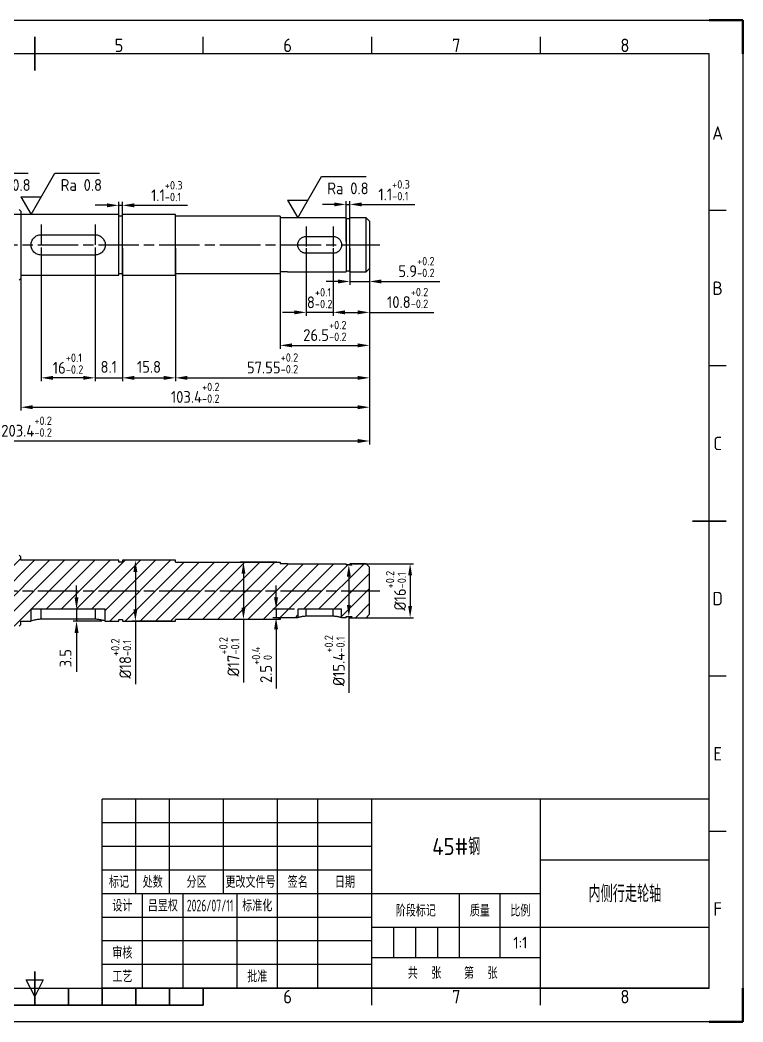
# Model space of a CAD drawing. Header units: millimetres. Extents: x 23 to 443, y 16 to 313.
# Drawn here: x 228.9 to 443.2, y 16.1 to 313.1 of the extents above; entities that cross this region are included whole.
import ezdxf
from ezdxf.enums import TextEntityAlignment as Align

# ---------------------------------------------------------------- set-up
doc = ezdxf.new("R2010")
doc.units = ezdxf.units.MM
doc.linetypes.add('AM_ISO08W050', pattern=[18, 12, -1.5, 3, -1.5])
doc.linetypes.add('AM_ISO08W050x2', pattern=[9, 6, -0.75, 1.5, -0.75])
doc.layers.add('10', color=7, linetype='Continuous')
for name, color, linetype, lineweight in [('AM_5', 3, 'Continuous', 25), ('AM_6', 2, 'Continuous', 35), ('AM_7', 4, 'AM_ISO08W050', 25), ('AM_BOR', 7, 'Continuous', 50)]:
    doc.layers.add(name, color=color, linetype=linetype, lineweight=lineweight)
doc.styles.add('ACGBTS', font='isocp.shx', dxfattribs={"bigfont": 'gbcbig.shx'})
doc.styles.get("Standard").update_dxf_attribs({"font": 'isocp.shx', "bigfont": 'gbcbig.shx'})
doc.dimstyles.new('AM_GB$0', dxfattribs={"dimtxt": 3.5, "dimasz": 3.5, "dimexe": 1, "dimexo": 1, "dimgap": 1.5, "dimtad": 1, "dimdsep": 46, "dimtxsty": 'Standard', "dimcen": 0, "dimclrd": 256, "dimclre": 256, "dimclrt": 2, "dimadec": 0, "dimazin": 2, "dimtp": 0.1, "dimtm": 0.1, "dimtfac": 0.71, "dimtdec": 3, "dimtmove": 0, "dimatfit": 3, "dimfxl": 1, "dimlwd": -1, "dimlwe": -1, "dimarcsym": 0})

# ---------------------------------------------------------------- blocks, each defined once
blk = doc.blocks.new('GB_A3')
for p, q in [((410, 287), (10, 287)), ((410, 10), (410, 287)), ((10, 10), (410, 10))]:
    blk.add_line(p, q)
at = {"layer": 'AM_BOR', "color": 1, "lineweight": 25}
for p, q in [((0, 297), (420, 297)), ((420, 297), (420, 0)), ((260, 287), (260, 292)), ((310, 287), (310, 292)), ((360, 287), (360, 292)), ((415, 240.5), (410, 240.5)), ((415, 194.5), (410, 194.5)), ((415, 102.5), (410, 102.5)), ((415, 56.5), (410, 56.5)), ((210, 7.5), (207.5, 12.5)), ((207.5, 12.5), (212.5, 12.5)), ((212.5, 12.5), (210, 7.5)), ((310, 5), (310, 10)), ((360, 5), (360, 10)), ((420, 0), (0, 0))]:
    blk.add_line(p, q, dxfattribs=at)
at = {"layer": 'AM_BOR'}
for p, q in [((420, 297), (410, 297)), ((420, 287), (420, 297)), ((420, 0), (420, 10)), ((420, 0), (410, 0))]:
    blk.add_line(p, q, dxfattribs=at)
at = {"layer": 'AM_BOR', "color": 2, "lineweight": 35}
for p, q in [((210, 282), (210, 292)), ((405, 148.5), (415, 148.5)), ((210, 5), (210, 15)), ((220, 5), (220, 10)), ((230, 5), (230, 10)), ((240, 5), (240, 10)), ((250, 5), (250, 10)), ((260, 5), (260, 10)), ((160, 5), (260, 5))]:
    blk.add_line(p, q, dxfattribs=at)
at = {"layer": 'AM_BOR', "color": 1, "lineweight": 25, "style": 'ACGBTS'}
for s, p in [('5', (235, 289.5)), ('6', (285, 289.5)), ('7', (335, 289.5)), ('8', (385, 289.5)), ('A', (412.5, 263.5)), ('B', (412.5, 217.5)), ('C', (412.5, 171.5)), ('D', (412.5, 125.5)), ('E', (412.5, 79.5)), ('F', (412.5, 33.5)), ('6', (285, 7.5)), ('7', (335, 7.5)), ('8', (385, 7.5))]:
    blk.add_text(s, height=4, dxfattribs=at).set_placement(p, align=Align.MIDDLE)
blk = doc.blocks.new('GB_TITLE')
for p, q in [((0, 56), (-180, 56)), ((-180, 0), (-180, 56)), ((0, 0), (0, 56)), ((0, 0), (-180, 0))]:
    blk.add_line(p, q)
at = {"layer": 'AM_BOR', "color": 1, "lineweight": 25}
for p, q in [((-170, 28), (-170, 56)), ((-160, 28), (-160, 56)), ((-144, 28), (-144, 56)), ((-128, 28), (-128, 56)), ((-116, 28), (-116, 56)), ((-100, 0), (-100, 56)), ((-50, 0), (-50, 56)), ((-100, 49), (-180, 49)), ((-100, 42), (-180, 42)), ((0, 38), (-50, 38)), ((-100, 35), (-180, 35)), ((-100, 28), (-180, 28)), ((-168, 0), (-168, 28)), ((-156, 0), (-156, 28)), ((-140, 0), (-140, 28)), ((-128, 0), (-128, 28)), ((-116, 0), (-116, 28)), ((-50, 28), (-100, 28)), ((-74, 9), (-74, 28)), ((-62, 9), (-62, 28)), ((-100, 21), (-180, 21)), ((0, 18), (-100, 18)), ((-93.5, 9), (-93.5, 18)), ((-87, 9), (-87, 18)), ((-80.5, 9), (-80.5, 18)), ((-100, 14), (-180, 14)), ((-50, 9), (-100, 9)), ((-100, 7), (-180, 7))]:
    blk.add_line(p, q, dxfattribs=at)
at = {"layer": 'AM_BOR', "color": 1, "lineweight": 25, "style": 'ACGBTS'}
for s, p in [('标记', (-175, 31.5)), ('处数', (-165, 31.5)), ('分区', (-152, 31.5)), ('更改文件号', (-136, 31.5)), ('签名', (-122, 31.5)), ('日期', (-108, 31.5)), ('设计', (-174, 24.5)), ('标准化', (-134, 24.5)), ('阶段标记', (-87, 23)), ('质量', (-68, 23)), ('比例', (-56, 23)), ('审核', (-174, 10.5)), ('共  张', (-84.42, 4.53)), ('第  张 ', (-66.75, 4.5)), ('工艺', (-174, 3.5))]:
    blk.add_text(s, height=3.5, dxfattribs=at).set_placement(p, align=Align.MIDDLE_CENTER)
at = {"layer": 'AM_BOR', "color": 1, "lineweight": 25}
blk.add_text('批准', height=3.5, dxfattribs=at).set_placement((-134, 3.5), align=Align.MIDDLE_CENTER)
at = {"layer": 'AM_BOR', "color": 2, "lineweight": 35, "style": 'ACGBTS'}
for tag, height, p in [('GEN-TITLE-CMPNAME{9.6}', 5, (-25, 47)), ('GEN-TITLE-MAT1{9.6}', 5, (-75, 42)), ('GEN-TITLE-DWG{9.6}', 5, (-25, 28)), ('GEN-TITLE-NAME{3.2}', 3.5, (-162, 24.5)), ('GEN-TITLE-DAT{4.2}', 3.5, (-148, 24.5)), ('GEN-TITLE-STD{3.1}', 3.5, (-122, 24.5)), ('GEN-TITLE-STDDAT{4.0}', 3.5, (-108, 24.5)), ('GEN-TITLE-PHMRK1{1.5}', 3.5, (-96.75, 13.5)), ('GEN-TITLE-PHMRK2{1.5}', 3.5, (-90.25, 13.5)), ('GEN-TITLE-PHMRK3{1.5}', 3.5, (-83.75, 13.5)), ('GEN-TITLE-PHMRK4{1.5}', 3.5, (-77.25, 13.5)), ('GEN-TITLE-MASS{3.2}', 3.5, (-68, 13.5)), ('GEN-TITLE-SCA{3.2}', 3.5, (-56, 13.5)), ('GEN-TITLE-CHKM{3.2}', 3.5, (-162, 10.5)), ('GEN-TITLE-CHKD{4.2}', 3.5, (-148, 10.5)), ('GEN-TITLE-NR{9.6}', 5, (-25, 9)), ('GEN-TITLE-QTY{1.5}', 3.5, (-84.42, 4.53)), ('GEN-TITLE-SHEET{1.5}', 3.5, (-66.75, 4.5)), ('GEN-TITLE-PROC{3.2}', 3.5, (-162, 3.5)), ('GEN-TITLE-PROCD{4.2}', 3.5, (-148, 3.5)), ('GEN-TITLE-APPM{3.1}', 3.5, (-122, 3.5)), ('GEN-TITLE-APPD{4.0}', 3.5, (-108, 3.5))]:
    blk.add_attdef(tag, text='', height=height, dxfattribs=at).set_placement(p, align=Align.MIDDLE_CENTER)
blk = doc.blocks.new('*D73')
at = {"layer": 'AM_5', "linetype": 'ByBlock', "transparency": 16777216}
for p, q in [((129.1, 245.49), (129.1, 187.36)), ((332.5, 245.49), (332.5, 187.36)), ((132.6, 188.36), (329, 188.36))]:
    blk.add_line(p, q, dxfattribs=at)
at = {"layer": 'AM_5', "transparency": 16777216}
for points in [[(132.6, 188.94), (132.6, 187.78), (129.1, 188.36)], [(329, 188.94), (329, 187.78), (332.5, 188.36)]]:
    blk.add_solid(points, dxfattribs=at)
at = {"layer": 'Defpoints', "color": 0, "transparency": 16777216}
for p in [(129.1, 246.49), (332.5, 246.49), (332.5, 188.36)]:
    blk.add_point(p, dxfattribs=at)
at = {"layer": 'AM_5', "color": 2, "transparency": 16777216, "insert": (230.8, 192.63), "char_height": 3.5, "attachment_point": 5}
blk.add_mtext('203.4{}{\\H0.71x;\\C3;\\S+0.2^ -0.2;}', dxfattribs=at)
blk = doc.blocks.new('*D74')
at = {"layer": 'AM_5', "linetype": 'ByBlock', "transparency": 16777216}
for p, q in [((326.6, 245.49), (326.6, 234.65)), ((332.5, 245.49), (332.5, 234.65)), ((323.1, 235.65), (319.6, 235.65)), ((326.6, 235.65), (332.5, 235.65)), ((336, 235.65), (353.31, 235.65))]:
    blk.add_line(p, q, dxfattribs=at)
at = {"layer": 'AM_5', "transparency": 16777216}
for points in [[(323.1, 236.23), (323.1, 235.06), (326.6, 235.65)], [(336, 236.23), (336, 235.06), (332.5, 235.65)]]:
    blk.add_solid(points, dxfattribs=at)
at = {"layer": 'Defpoints', "color": 0, "transparency": 16777216}
for p in [(326.6, 246.49), (332.5, 246.49), (326.6, 235.65)]:
    blk.add_point(p, dxfattribs=at)
at = {"layer": 'AM_5', "color": 2, "transparency": 16777216, "insert": (346.41, 239.92), "char_height": 3.5, "attachment_point": 5}
blk.add_mtext('5.9{}{\\H0.71x;\\C3;\\S+0.2^ -0.2;}', dxfattribs=at)
blk = doc.blocks.new('*D75')
at = {"layer": 'AM_5', "linetype": 'ByBlock', "transparency": 16777216}
for p, q in [((322, 258.49), (318.5, 258.49)), ((325.5, 247.49), (325.5, 259.49)), ((325.5, 258.49), (326.6, 258.49)), ((326.6, 247.49), (326.6, 259.49)), ((330.1, 258.49), (345.95, 258.49))]:
    blk.add_line(p, q, dxfattribs=at)
at = {"layer": 'AM_5', "transparency": 16777216}
for points in [[(322, 259.07), (322, 257.91), (325.5, 258.49)], [(330.1, 259.07), (330.1, 257.91), (326.6, 258.49)]]:
    blk.add_solid(points, dxfattribs=at)
at = {"layer": 'Defpoints', "color": 0, "transparency": 16777216}
for p in [(326.6, 258.49), (325.5, 246.49), (326.6, 246.49)]:
    blk.add_point(p, dxfattribs=at)
at = {"layer": 'AM_5', "color": 2, "transparency": 16777216, "insert": (339.78, 262.69), "char_height": 3.5, "attachment_point": 5}
blk.add_mtext('1.1{}{\\H0.71x;\\C3;\\S+0.3^ -0.1;}', dxfattribs=at)
blk = doc.blocks.new('*D45')
at = {"layer": 'AM_5', "linetype": 'ByBlock', "transparency": 16777216}
for p, q in [((321.7, 245.49), (321.7, 225.49)), ((332.5, 245.49), (332.5, 225.49)), ((325.2, 226.49), (329, 226.49)), ((332.5, 226.49), (351.55, 226.49))]:
    blk.add_line(p, q, dxfattribs=at)
at = {"layer": 'AM_5', "transparency": 16777216}
for points in [[(325.2, 227.07), (325.2, 225.91), (321.7, 226.49)], [(329, 227.07), (329, 225.91), (332.5, 226.49)]]:
    blk.add_solid(points, dxfattribs=at)
at = {"layer": 'Defpoints', "color": 0, "transparency": 16777216}
for p in [(321.7, 246.49), (332.5, 246.49), (332.5, 226.49)]:
    blk.add_point(p, dxfattribs=at)
at = {"layer": 'AM_5', "color": 2, "transparency": 16777216, "insert": (343.78, 230.77), "char_height": 3.5, "attachment_point": 5}
blk.add_mtext('10.8{}{\\H0.71x;\\C3;\\S+0.2^ -0.2;}', dxfattribs=at)
blk = doc.blocks.new('*D46')
at = {"layer": 'AM_5', "linetype": 'ByBlock', "transparency": 16777216}
for p, q in [((313.7, 245.49), (313.7, 225.49)), ((321.7, 245.49), (321.7, 225.49)), ((310.2, 226.49), (306.7, 226.49)), ((321.7, 226.49), (313.7, 226.49)), ((325.2, 226.49), (328.7, 226.49))]:
    blk.add_line(p, q, dxfattribs=at)
at = {"layer": 'AM_5', "transparency": 16777216}
for points in [[(310.2, 227.07), (310.2, 225.91), (313.7, 226.49)], [(325.2, 227.07), (325.2, 225.91), (321.7, 226.49)]]:
    blk.add_solid(points, dxfattribs=at)
at = {"layer": 'Defpoints', "color": 0, "transparency": 16777216}
for p in [(313.7, 246.49), (321.7, 246.49), (313.7, 226.49)]:
    blk.add_point(p, dxfattribs=at)
at = {"layer": 'AM_5', "color": 2, "transparency": 16777216, "insert": (317.7, 230.7), "char_height": 3.5, "attachment_point": 5}
blk.add_mtext('8{}{\\H0.71x;\\C3;\\S+0.1^ -0.2;}', dxfattribs=at)
blk = doc.blocks.new('*D47')
at = {"layer": 'AM_5', "linetype": 'ByBlock', "transparency": 16777216}
for p, q in [((306, 245.49), (306, 215.71)), ((332.5, 245.49), (332.5, 215.71)), ((309.5, 216.71), (329, 216.71))]:
    blk.add_line(p, q, dxfattribs=at)
at = {"layer": 'AM_5', "transparency": 16777216}
for points in [[(309.5, 217.29), (309.5, 216.13), (306, 216.71)], [(329, 217.29), (329, 216.13), (332.5, 216.71)]]:
    blk.add_solid(points, dxfattribs=at)
at = {"layer": 'Defpoints', "color": 0, "transparency": 16777216}
for p in [(306, 246.49), (332.5, 246.49), (332.5, 216.71)]:
    blk.add_point(p, dxfattribs=at)
at = {"layer": 'AM_5', "color": 2, "transparency": 16777216, "insert": (319.25, 220.99), "char_height": 3.5, "attachment_point": 5}
blk.add_mtext('26.5{}{\\H0.71x;\\C3;\\S+0.2^ -0.2;}', dxfattribs=at)
blk = doc.blocks.new('*D48')
at = {"layer": 'AM_5', "linetype": 'ByBlock', "transparency": 16777216}
for p, q in [((274.95, 245.49), (274.95, 206.08)), ((332.5, 245.49), (332.5, 206.08)), ((278.45, 207.08), (329, 207.08))]:
    blk.add_line(p, q, dxfattribs=at)
at = {"layer": 'AM_5', "transparency": 16777216}
for points in [[(278.45, 207.66), (278.45, 206.5), (274.95, 207.08)], [(329, 207.66), (329, 206.5), (332.5, 207.08)]]:
    blk.add_solid(points, dxfattribs=at)
at = {"layer": 'Defpoints', "color": 0, "transparency": 16777216}
for p in [(274.95, 246.49), (332.5, 246.49), (332.5, 207.08)]:
    blk.add_point(p, dxfattribs=at)
at = {"layer": 'AM_5', "color": 2, "transparency": 16777216, "insert": (303.73, 211.36), "char_height": 3.5, "attachment_point": 5}
blk.add_mtext('57.55{}{\\H0.71x;\\C3;\\S+0.2^ -0.2;}', dxfattribs=at)
blk = doc.blocks.new('*D49')
at = {"layer": 'AM_5', "linetype": 'ByBlock', "transparency": 16777216}
for p, q in [((259.2, 245.49), (259.2, 206.08)), ((274.95, 245.49), (274.95, 206.08)), ((262.7, 207.08), (271.45, 207.08))]:
    blk.add_line(p, q, dxfattribs=at)
at = {"layer": 'AM_5', "transparency": 16777216}
for points in [[(262.7, 207.66), (262.7, 206.5), (259.2, 207.08)], [(271.45, 207.66), (271.45, 206.5), (274.95, 207.08)]]:
    blk.add_solid(points, dxfattribs=at)
at = {"layer": 'Defpoints', "color": 0, "transparency": 16777216}
for p in [(259.2, 246.49), (274.95, 246.49), (274.95, 207.08)]:
    blk.add_point(p, dxfattribs=at)
at = {"layer": 'AM_5', "color": 2, "transparency": 16777216, "insert": (267.08, 210.33), "char_height": 3.5, "attachment_point": 5}
blk.add_mtext('15.8', dxfattribs=at)
blk = doc.blocks.new('*D50')
at = {"layer": 'AM_5', "linetype": 'ByBlock', "transparency": 16777216}
for p, q in [((258.1, 247.49), (258.1, 259.22)), ((259.2, 247.49), (259.2, 259.22)), ((254.6, 258.22), (251.1, 258.22)), ((258.1, 258.22), (259.2, 258.22)), ((262.7, 258.22), (278.55, 258.22))]:
    blk.add_line(p, q, dxfattribs=at)
at = {"layer": 'AM_5', "transparency": 16777216}
for points in [[(254.6, 258.81), (254.6, 257.64), (258.1, 258.22)], [(262.7, 258.81), (262.7, 257.64), (259.2, 258.22)]]:
    blk.add_solid(points, dxfattribs=at)
at = {"layer": 'Defpoints', "color": 0, "transparency": 16777216}
for p in [(258.1, 258.22), (258.1, 246.49), (259.2, 246.49)]:
    blk.add_point(p, dxfattribs=at)
at = {"layer": 'AM_5', "color": 2, "transparency": 16777216, "insert": (272.38, 262.43), "char_height": 3.5, "attachment_point": 5}
blk.add_mtext('1.1{}{\\H0.71x;\\C3;\\S+0.3^ -0.1;}', dxfattribs=at)
blk = doc.blocks.new('*D51')
at = {"layer": 'AM_5', "linetype": 'ByBlock', "transparency": 16777216}
for p, q in [((229.1, 245.49), (229.1, 197.37)), ((332.5, 245.49), (332.5, 197.37)), ((232.6, 198.37), (329, 198.37))]:
    blk.add_line(p, q, dxfattribs=at)
at = {"layer": 'AM_5', "transparency": 16777216}
for points in [[(232.6, 198.96), (232.6, 197.79), (229.1, 198.37)], [(329, 198.96), (329, 197.79), (332.5, 198.37)]]:
    blk.add_solid(points, dxfattribs=at)
at = {"layer": 'Defpoints', "color": 0, "transparency": 16777216}
for p in [(229.1, 246.49), (332.5, 246.49), (332.5, 198.37)]:
    blk.add_point(p, dxfattribs=at)
at = {"layer": 'AM_5', "color": 2, "transparency": 16777216, "insert": (280.8, 202.65), "char_height": 3.5, "attachment_point": 5}
blk.add_mtext('103.4{}{\\H0.71x;\\C3;\\S+0.2^ -0.2;}', dxfattribs=at)
blk = doc.blocks.new('*D52')
at = {"layer": 'AM_5', "linetype": 'ByBlock', "transparency": 16777216}
for p, q in [((235.1, 245.49), (235.1, 206.08)), ((251.1, 245.49), (251.1, 206.08)), ((247.6, 207.08), (238.6, 207.08))]:
    blk.add_line(p, q, dxfattribs=at)
at = {"layer": 'AM_5', "transparency": 16777216}
for points in [[(238.6, 207.66), (238.6, 206.5), (235.1, 207.08)], [(247.6, 207.66), (247.6, 206.5), (251.1, 207.08)]]:
    blk.add_solid(points, dxfattribs=at)
at = {"layer": 'Defpoints', "color": 0, "transparency": 16777216}
for p in [(235.1, 246.49), (251.1, 246.49), (235.1, 207.08)]:
    blk.add_point(p, dxfattribs=at)
at = {"layer": 'AM_5', "color": 2, "transparency": 16777216, "insert": (243.1, 211.29), "char_height": 3.5, "attachment_point": 5}
blk.add_mtext('16{}{\\H0.71x;\\C3;\\S+0.1^ -0.2;}', dxfattribs=at)
blk = doc.blocks.new('*D53')
at = {"layer": 'AM_5', "linetype": 'ByBlock', "transparency": 16777216}
for p, q in [((251.1, 245.49), (251.1, 206.08)), ((259.2, 245.49), (259.2, 206.08)), ((247.6, 207.08), (244.1, 207.08)), ((251.1, 207.08), (259.2, 207.08)), ((262.7, 207.08), (266.2, 207.08))]:
    blk.add_line(p, q, dxfattribs=at)
at = {"layer": 'AM_5', "transparency": 16777216}
for points in [[(247.6, 207.66), (247.6, 206.5), (251.1, 207.08)], [(262.7, 207.66), (262.7, 206.5), (259.2, 207.08)]]:
    blk.add_solid(points, dxfattribs=at)
at = {"layer": 'Defpoints', "color": 0, "transparency": 16777216}
for p in [(251.1, 246.49), (259.2, 246.49), (259.2, 207.08)]:
    blk.add_point(p, dxfattribs=at)
at = {"layer": 'AM_5', "color": 2, "transparency": 16777216, "insert": (255.15, 210.33), "char_height": 3.5, "attachment_point": 5}
blk.add_mtext('8.1', dxfattribs=at)
blk = doc.blocks.new('*D62')
at = {"layer": 'AM_5', "linetype": 'ByBlock', "transparency": 16777216}
for p, q in [((327.6, 151.99), (345.5, 151.99)), ((344.5, 148.49), (344.5, 139.49)), ((327.6, 135.99), (345.5, 135.99))]:
    blk.add_line(p, q, dxfattribs=at)
at = {"layer": 'AM_5', "transparency": 16777216}
for points in [[(343.92, 148.49), (345.09, 148.49), (344.5, 151.99)], [(343.92, 139.49), (345.09, 139.49), (344.5, 135.99)]]:
    blk.add_solid(points, dxfattribs=at)
at = {"layer": 'Defpoints', "color": 0, "transparency": 16777216}
for p in [(326.6, 151.99), (326.6, 135.99), (344.5, 135.99)]:
    blk.add_point(p, dxfattribs=at)
at = {"layer": 'AM_5', "color": 2, "transparency": 16777216, "insert": (340.29, 143.99), "char_height": 3.5, "attachment_point": 5, "rotation": 90}
blk.add_mtext('%%C16{}{\\H0.71x;\\C3;\\S+0.2^ -0.1;}', dxfattribs=at)
blk = doc.blocks.new('*D44')
at = {"layer": 'AM_5', "linetype": 'ByBlock', "transparency": 16777216}
for p, q in [((305, 152.49), (294.09, 152.49)), ((295.09, 148.99), (295.09, 138.99)), ((305, 135.49), (294.09, 135.49)), ((295.09, 135.49), (295.09, 116.8))]:
    blk.add_line(p, q, dxfattribs=at)
at = {"layer": 'AM_5', "transparency": 16777216}
for points in [[(294.51, 148.99), (295.68, 148.99), (295.09, 152.49)], [(294.51, 138.99), (295.68, 138.99), (295.09, 135.49)]]:
    blk.add_solid(points, dxfattribs=at)
at = {"layer": 'Defpoints', "color": 0, "transparency": 16777216}
for p in [(306, 152.49), (295.09, 135.49), (306, 135.49)]:
    blk.add_point(p, dxfattribs=at)
at = {"layer": 'AM_5', "color": 2, "transparency": 16777216, "insert": (290.88, 124.39), "char_height": 3.5, "attachment_point": 5, "rotation": 90}
blk.add_mtext('%%C17{}{\\H0.71x;\\C3;\\S+0.2^ -0.1;}', dxfattribs=at)
blk = doc.blocks.new('*D63')
at = {"layer": 'AM_5', "linetype": 'ByBlock', "transparency": 16777216}
for p, q in [((273.95, 152.99), (262.05, 152.99)), ((263.05, 149.49), (263.05, 138.49)), ((273.95, 134.99), (262.05, 134.99)), ((263.05, 134.99), (263.05, 116.3))]:
    blk.add_line(p, q, dxfattribs=at)
at = {"layer": 'AM_5', "transparency": 16777216}
for points in [[(262.46, 149.49), (263.63, 149.49), (263.05, 152.99)], [(262.46, 138.49), (263.63, 138.49), (263.05, 134.99)]]:
    blk.add_solid(points, dxfattribs=at)
at = {"layer": 'Defpoints', "color": 0, "transparency": 16777216}
for p in [(274.95, 152.99), (263.05, 134.99), (274.95, 134.99)]:
    blk.add_point(p, dxfattribs=at)
at = {"layer": 'AM_5', "color": 2, "transparency": 16777216, "insert": (258.83, 123.89), "char_height": 3.5, "attachment_point": 5, "rotation": 90}
blk.add_mtext('%%C18{}{\\H0.71x;\\C3;\\S+0.2^ -0.1;}', dxfattribs=at)
blk = doc.blocks.new('*D65')
at = {"layer": 'AM_5', "linetype": 'ByBlock', "transparency": 16777216}
for p, q in [((245.61, 141.99), (245.61, 145.49)), ((253.1, 138.49), (244.61, 138.49)), ((245.61, 138.49), (245.61, 134.99)), ((253.1, 134.99), (244.61, 134.99)), ((245.61, 131.49), (245.61, 119.94))]:
    blk.add_line(p, q, dxfattribs=at)
at = {"layer": 'AM_5', "transparency": 16777216}
for points in [[(245.03, 141.99), (246.19, 141.99), (245.61, 138.49)], [(245.03, 131.49), (246.19, 131.49), (245.61, 134.99)]]:
    blk.add_solid(points, dxfattribs=at)
at = {"layer": 'Defpoints', "color": 0, "transparency": 16777216}
for p in [(254.1, 138.49), (245.61, 134.99), (254.1, 134.99)]:
    blk.add_point(p, dxfattribs=at)
at = {"layer": 'AM_5', "color": 2, "transparency": 16777216, "insert": (242.36, 123.97), "char_height": 3.5, "attachment_point": 5, "rotation": 90}
blk.add_mtext('3.5', dxfattribs=at)
blk = doc.blocks.new('*D69')
at = {"layer": 'AM_5', "linetype": 'ByBlock', "transparency": 16777216}
for p, q in [((304.77, 141.99), (304.77, 145.49)), ((310.2, 138.49), (303.77, 138.49)), ((304.77, 138.49), (304.77, 135.99)), ((310.2, 135.99), (303.77, 135.99)), ((304.77, 132.49), (304.77, 115.01))]:
    blk.add_line(p, q, dxfattribs=at)
at = {"layer": 'AM_5', "transparency": 16777216}
for points in [[(304.18, 141.99), (305.35, 141.99), (304.77, 138.49)], [(304.18, 132.49), (305.35, 132.49), (304.77, 135.99)]]:
    blk.add_solid(points, dxfattribs=at)
at = {"layer": 'Defpoints', "color": 0, "transparency": 16777216}
for p in [(311.2, 138.49), (304.77, 135.99), (311.2, 135.99)]:
    blk.add_point(p, dxfattribs=at)
at = {"layer": 'AM_5', "color": 2, "transparency": 16777216, "insert": (300.55, 122), "char_height": 3.5, "attachment_point": 5, "rotation": 90}
blk.add_mtext('2.5{}{\\H0.71x;\\C3;\\S+0.4^  0;}', dxfattribs=at)
blk = doc.blocks.new('*D70')
at = {"layer": 'AM_5', "linetype": 'ByBlock', "transparency": 16777216}
for p, q in [((326.5, 151.69), (327.34, 151.69)), ((326.34, 148.19), (326.34, 139.79)), ((326.34, 136.29), (326.34, 113.75)), ((326.5, 136.29), (327.34, 136.29))]:
    blk.add_line(p, q, dxfattribs=at)
at = {"layer": 'AM_5', "transparency": 16777216}
for points in [[(325.76, 148.19), (326.93, 148.19), (326.34, 151.69)], [(325.76, 139.79), (326.93, 139.79), (326.34, 136.29)]]:
    blk.add_solid(points, dxfattribs=at)
at = {"layer": 'Defpoints', "color": 0, "transparency": 16777216}
for p in [(325.5, 151.69), (326.34, 151.69), (325.5, 136.29)]:
    blk.add_point(p, dxfattribs=at)
at = {"layer": 'AM_5', "color": 2, "transparency": 16777216, "insert": (322.13, 123.27), "char_height": 3.5, "attachment_point": 5, "rotation": 90}
blk.add_mtext('%%C15.4{}{\\H0.71x;\\C3;\\S+0.2^ -0.1;}', dxfattribs=at)
blk = doc.blocks.new('*S38')
at = {"layer": 'AM_5', "color": 2}
for p, q in [((959.36, -764.52), (966.43, -752.27)), ((966.43, -752.27), (979.66, -752.27)), ((956.32, -759.27), (959.36, -764.52)), ((956.32, -759.27), (962.39, -759.27))]:
    blk.add_line(p, q, dxfattribs=at)
at = {"layer": 'AM_5', "color": 2, "insert": (968.11, -757.52), "char_height": 3.5, "attachment_point": 7}
blk.add_mtext('Ra 0.8', dxfattribs=at)
blk = doc.blocks.new('*S39')
at = {"layer": 'AM_5', "color": 2}
for p, q in [((938.19, -764.52), (945.27, -752.27)), ((945.27, -752.27), (958.49, -752.27)), ((935.16, -759.27), (938.19, -764.52)), ((935.16, -759.27), (941.23, -759.27))]:
    blk.add_line(p, q, dxfattribs=at)
at = {"layer": 'AM_5', "color": 2, "insert": (946.94, -757.52), "char_height": 3.5, "attachment_point": 7}
blk.add_mtext('Ra 0.8', dxfattribs=at)
blk = doc.blocks.new('*S41')
at = {"layer": 'AM_5', "color": 2}
for p, q in [((1038.41, -765.52), (1045.48, -753.27)), ((1045.48, -753.27), (1058.71, -753.27)), ((1035.37, -760.27), (1038.41, -765.52)), ((1035.37, -760.27), (1041.44, -760.27))]:
    blk.add_line(p, q, dxfattribs=at)
at = {"layer": 'AM_5', "color": 2, "insert": (1047.16, -758.52), "char_height": 3.5, "attachment_point": 7}
blk.add_mtext('Ra 0.8', dxfattribs=at)

msp = doc.modelspace()

# ---------------------------------------------------------------- hatches: boundary and pattern name
at = {"layer": '10', "linetype": 'Continuous', "lineweight": 18, "true_color": 0xed1f24}
h = msp.add_hatch(dxfattribs=at)
h.set_pattern_fill('ANSI31', color=240, style=0)
h.set_pattern_definition([(45, (-1223.631, 1040.1074), (-2.245064, 2.245064), [])])
h.paths.add_polyline_path([(130.104, 136.989), (143.104, 136.989), (143.104, 136.489), (168.104, 136.489), (168.104, 135.489), (168.604, 134.989), (195.004, 134.989), (195.004, 135.489), (196.104, 135.489), (196.104, 134.989), (200.104, 134.989), (200.104, 138.489), (222.104, 138.489), (222.104, 134.989), (225.104, 134.989), (225.104, 133.989), (225.604, 133.489), (228.604, 133.489), (229.104, 133.989), (229.104, 134.989), (232.104, 134.989), (232.104, 138.489), (254.104, 138.489), (254.104, 134.989), (258.104, 134.989), (258.104, 135.489), (259.204, 135.489), (259.204, 134.989), (274.954, 134.989), (274.954, 135.489), (308.154, 135.489), (308.154, 135.989), (311.204, 135.989), (311.204, 138.489), (324.204, 138.489), (324.204, 135.989), (325.504, 135.989), (325.504, 136.289), (326.604, 136.289), (326.604, 135.989), (331.504, 135.989), (332.504, 136.989), (332.504, 150.989), (331.504, 151.989), (326.604, 151.989), (326.604, 151.689), (325.504, 151.689), (325.504, 151.989), (308.154, 151.989), (308.154, 152.489), (274.954, 152.489), (274.954, 152.989), (259.204, 152.989), (259.204, 152.489), (258.104, 152.489), (258.104, 152.989), (229.104, 152.989), (229.104, 153.989), (228.604, 154.489), (225.604, 154.489), (225.104, 153.989), (225.104, 152.989), (196.104, 152.989), (196.104, 152.489), (195.004, 152.489), (195.004, 152.989), (168.604, 152.989), (168.104, 152.489), (168.104, 151.489), (143.104, 151.489), (143.104, 150.989), (130.104, 150.989), (129.104, 149.989), (129.104, 137.989)])

# ---------------------------------------------------------------- linework, layer by layer
at = {"color": 7, "linetype": 'Continuous', "lineweight": 25}
for p, q in [((235.929, 255.49), (223.929, 255.49)), ((229.104, 256.49), (228.604, 256.99)), ((229.104, 256.49), (229.104, 236.49)), ((258.104, 255.49), (229.104, 255.49)), ((258.104, 237.49), (258.104, 255.49)), ((274.954, 255.49), (259.204, 255.49)), ((259.204, 237.49), (259.204, 255.49)), ((274.954, 237.49), (274.954, 255.49)), ((259.204, 254.99), (258.104, 254.99)), ((306.004, 254.99), (274.954, 254.99)), ((306.004, 254.99), (306.004, 237.99)), ((314.979, 254.49), (306.004, 254.49)), ((325.504, 254.49), (308.154, 254.49)), ((325.504, 254.49), (325.504, 238.49)), ((326.604, 254.19), (325.504, 254.19)), ((331.504, 254.49), (326.604, 254.49)), ((326.604, 238.49), (326.604, 254.49)), ((332.504, 253.49), (331.504, 254.49)), ((331.504, 238.49), (331.504, 254.49)), ((332.504, 253.49), (332.504, 239.49)), ((235.104, 249.49), (251.104, 249.49)), ((313.704, 248.99), (321.704, 248.99)), ((321.704, 243.99), (313.704, 243.99)), ((251.104, 243.49), (235.104, 243.49)), ((258.104, 237.99), (259.204, 237.99)), ((274.954, 237.99), (306.004, 237.99)), ((308.154, 238.49), (325.504, 238.49)), ((325.504, 238.79), (326.604, 238.79)), ((326.604, 238.49), (331.504, 238.49)), ((331.504, 238.49), (332.504, 239.49)), ((228.604, 235.99), (229.104, 236.49)), ((229.104, 237.49), (258.104, 237.49)), ((259.204, 237.49), (274.954, 237.49)), ((229.104, 153.989), (228.604, 154.489)), ((229.104, 152.989), (229.104, 153.989)), ((258.104, 152.989), (229.104, 152.989)), ((258.104, 152.489), (258.104, 152.989)), ((259.204, 152.489), (258.104, 152.489)), ((274.954, 152.989), (259.204, 152.989)), ((259.204, 152.989), (259.204, 152.489)), ((274.954, 152.489), (274.954, 152.989)), ((274.954, 152.489), (306.004, 152.489)), ((308.154, 151.989), (325.504, 151.989)), ((325.504, 151.689), (325.504, 151.989)), ((326.604, 151.689), (325.504, 151.689)), ((331.504, 151.989), (326.604, 151.989)), ((326.604, 151.989), (326.604, 151.689)), ((332.504, 150.989), (331.504, 151.989)), ((332.504, 136.989), (332.504, 150.989)), ((232.104, 138.489), (232.104, 134.989)), ((254.104, 138.489), (232.104, 138.489)), ((235.104, 135.504), (235.104, 138.489)), ((251.104, 138.489), (251.104, 135.504)), ((254.104, 134.989), (254.104, 138.489)), ((311.204, 138.489), (311.204, 135.989)), ((324.204, 138.489), (311.204, 138.489)), ((313.704, 136.39), (313.704, 138.489)), ((321.704, 136.39), (321.704, 138.489)), ((324.204, 135.989), (324.204, 138.489)), ((331.504, 135.989), (332.504, 136.989)), ((228.604, 133.489), (229.104, 133.989)), ((229.104, 134.989), (232.104, 134.989)), ((229.104, 133.989), (229.104, 134.989)), ((251.104, 135.504), (235.104, 135.504)), ((254.104, 134.989), (258.104, 134.989)), ((258.104, 135.489), (259.204, 135.489)), ((258.104, 134.989), (258.104, 135.489)), ((259.204, 135.489), (259.204, 134.989)), ((259.204, 134.989), (274.954, 134.989)), ((306.004, 135.489), (274.954, 135.489)), ((274.954, 134.989), (274.954, 135.489)), ((311.204, 135.989), (306.004, 135.989)), ((321.704, 136.39), (313.704, 136.39)), ((325.504, 135.989), (324.204, 135.989)), ((325.504, 136.289), (326.604, 136.289)), ((325.504, 135.989), (325.504, 136.289)), ((326.604, 136.289), (326.604, 135.989)), ((326.604, 135.989), (331.504, 135.989))]:
    msp.add_line(p, q, dxfattribs=at)
for p, q in [((308.154, 238.49), (306.004, 238.49)), ((306.004, 152.489), (306.004, 151.989)), ((308.154, 151.989), (306.004, 151.989)), ((306.004, 135.989), (306.004, 135.489))]:
    msp.add_line(p, q)
for points, knots in [([(235.104, 243.49), (234.905, 243.49), (234.709, 243.51), (234.323, 243.587), (234.132, 243.645), (233.77, 243.796), (233.598, 243.888), (233.273, 244.106), (233.121, 244.231), (232.709, 244.643), (232.486, 244.975), (232.26, 245.516), (232.202, 245.706), (232.124, 246.094), (232.105, 246.29), (232.104, 246.684), (232.124, 246.884), (232.201, 247.27), (232.258, 247.458), (232.41, 247.823), (232.503, 247.997), (232.719, 248.32), (232.845, 248.473), (233.121, 248.749), (233.27, 248.872), (233.594, 249.089), (233.769, 249.184), (234.13, 249.334), (234.317, 249.392), (234.705, 249.47), (234.905, 249.49), (235.104, 249.49)], [0, 0, 0, 0, 0.0625, 0.0625, 0.125, 0.125, 0.1875, 0.1875, 0.25, 0.25, 0.375, 0.375, 0.4375, 0.4375, 0.5, 0.5, 0.5625, 0.5625, 0.625, 0.625, 0.6875, 0.6875, 0.75, 0.75, 0.8125, 0.8125, 0.875, 0.875, 0.9375, 0.9375, 1, 1, 1, 1]), ([(251.104, 249.49), (251.304, 249.49), (251.5, 249.47), (251.885, 249.393), (252.077, 249.335), (252.439, 249.184), (252.611, 249.092), (252.936, 248.874), (253.088, 248.749), (253.5, 248.337), (253.723, 248.005), (253.948, 247.464), (254.007, 247.274), (254.085, 246.886), (254.104, 246.69), (254.105, 246.296), (254.085, 246.096), (254.008, 245.71), (253.951, 245.522), (253.799, 245.157), (253.706, 244.984), (253.49, 244.66), (253.364, 244.507), (253.088, 244.231), (252.938, 244.108), (252.615, 243.891), (252.439, 243.796), (252.079, 243.646), (251.892, 243.588), (251.504, 243.51), (251.304, 243.49), (251.104, 243.49)], [0, 0, 0, 0, 0.0625, 0.0625, 0.125, 0.125, 0.1875, 0.1875, 0.25, 0.25, 0.375, 0.375, 0.4375, 0.4375, 0.5, 0.5, 0.5625, 0.5625, 0.625, 0.625, 0.6875, 0.6875, 0.75, 0.75, 0.8125, 0.8125, 0.875, 0.875, 0.9375, 0.9375, 1, 1, 1, 1]), ([(313.704, 243.99), (313.538, 243.99), (313.375, 244.006), (313.054, 244.071), (312.895, 244.119), (312.593, 244.245), (312.45, 244.322), (312.179, 244.503), (312.051, 244.608), (311.708, 244.951), (311.522, 245.228), (311.334, 245.679), (311.285, 245.837), (311.221, 246.16), (311.205, 246.323), (311.204, 246.652), (311.221, 246.819), (311.285, 247.14), (311.332, 247.296), (311.458, 247.6), (311.536, 247.745), (311.717, 248.015), (311.821, 248.142), (312.051, 248.373), (312.176, 248.475), (312.446, 248.656), (312.592, 248.735), (312.893, 248.86), (313.049, 248.908), (313.372, 248.973), (313.538, 248.99), (313.704, 248.99)], [0, 0, 0, 0, 0.0625, 0.0625, 0.125, 0.125, 0.1875, 0.1875, 0.25, 0.25, 0.375, 0.375, 0.4375, 0.4375, 0.5, 0.5, 0.5625, 0.5625, 0.625, 0.625, 0.6875, 0.6875, 0.75, 0.75, 0.8125, 0.8125, 0.875, 0.875, 0.9375, 0.9375, 1, 1, 1, 1]), ([(321.704, 248.99), (321.871, 248.99), (322.034, 248.974), (322.355, 248.91), (322.514, 248.861), (322.816, 248.735), (322.959, 248.658), (323.23, 248.477), (323.358, 248.372), (323.701, 248.029), (323.887, 247.752), (324.075, 247.301), (324.123, 247.143), (324.188, 246.82), (324.204, 246.657), (324.205, 246.328), (324.188, 246.162), (324.124, 245.84), (324.077, 245.684), (323.95, 245.38), (323.873, 245.235), (323.692, 244.965), (323.588, 244.838), (323.357, 244.608), (323.232, 244.505), (322.963, 244.324), (322.816, 244.245), (322.516, 244.12), (322.36, 244.072), (322.037, 244.007), (321.871, 243.99), (321.704, 243.99)], [0, 0, 0, 0, 0.0625, 0.0625, 0.125, 0.125, 0.1875, 0.1875, 0.25, 0.25, 0.375, 0.375, 0.4375, 0.4375, 0.5, 0.5, 0.5625, 0.5625, 0.625, 0.625, 0.6875, 0.6875, 0.75, 0.75, 0.8125, 0.8125, 0.875, 0.875, 0.9375, 0.9375, 1, 1, 1, 1]), ([(235.104, 135.504), (234.905, 135.504), (234.708, 135.497), (234.323, 135.47), (234.132, 135.45), (233.769, 135.401), (233.597, 135.372), (233.272, 135.31), (233.12, 135.276), (232.708, 135.176), (232.485, 135.11), (232.26, 135.04), (232.201, 135.021), (232.124, 134.996), (232.104, 134.989), (232.104, 134.989)], [0, 0, 0, 0, 0.125, 0.125, 0.25, 0.25, 0.375, 0.375, 0.5, 0.5, 0.75, 0.75, 0.875, 0.875, 1, 1, 1, 1]), ([(254.104, 134.989), (254.104, 134.989), (254.084, 134.996), (254.007, 135.021), (253.95, 135.04), (253.798, 135.087), (253.705, 135.115), (253.488, 135.176), (253.363, 135.209), (253.087, 135.276), (252.937, 135.31), (252.614, 135.372), (252.439, 135.401), (252.078, 135.45), (251.891, 135.47), (251.503, 135.497), (251.304, 135.504), (251.104, 135.504)], [0, 0, 0, 0, 0.125, 0.125, 0.25, 0.25, 0.375, 0.375, 0.5, 0.5, 0.625, 0.625, 0.75, 0.75, 0.875, 0.875, 1, 1, 1, 1]), ([(313.704, 136.39), (313.538, 136.39), (313.375, 136.384), (313.054, 136.364), (312.894, 136.348), (312.592, 136.31), (312.449, 136.288), (312.178, 136.239), (312.05, 136.213), (311.707, 136.135), (311.521, 136.083), (311.333, 136.029), (311.285, 136.014), (311.22, 135.994), (311.204, 135.989), (311.204, 135.989)], [0, 0, 0, 0, 0.125, 0.125, 0.25, 0.25, 0.375, 0.375, 0.5, 0.5, 0.75, 0.75, 0.875, 0.875, 1, 1, 1, 1]), ([(324.204, 135.989), (324.204, 135.989), (324.188, 135.994), (324.123, 136.014), (324.076, 136.029), (323.949, 136.065), (323.872, 136.087), (323.691, 136.135), (323.587, 136.161), (323.357, 136.213), (323.232, 136.239), (322.962, 136.288), (322.816, 136.31), (322.515, 136.348), (322.359, 136.363), (322.037, 136.384), (321.871, 136.39), (321.704, 136.39)], [0, 0, 0, 0, 0.125, 0.125, 0.25, 0.25, 0.375, 0.375, 0.5, 0.5, 0.625, 0.625, 0.75, 0.75, 0.875, 0.875, 1, 1, 1, 1])]:
    msp.add_open_spline(points, degree=3, knots=knots, dxfattribs=at)
at = {"layer": 'AM_6'}
msp.add_line((331.504, 238.49), (332.504, 239.49), dxfattribs=at)
at = {"layer": 'AM_7', "linetype": 'AM_ISO08W050x2'}
for p, q in [((235.104, 252.49), (235.104, 240.49)), ((251.104, 252.49), (251.104, 240.49)), ((313.704, 251.99), (313.704, 240.99)), ((321.704, 251.99), (321.704, 240.99))]:
    msp.add_line(p, q, dxfattribs=at)
at = {"layer": 'AM_7'}
for p, q in [((126.104, 246.49), (335.504, 246.49)), ((126.104, 143.989), (335.504, 143.989))]:
    msp.add_line(p, q, dxfattribs=at)

# ---------------------------------------------------------------- block references
at = {"lineweight": 0}
msp.add_blockref('GB_A3', (23.195, 16.145), dxfattribs=at)
ref = msp.add_blockref('GB_TITLE', (433.195, 26.145), dxfattribs=at)
ref.add_attrib('GEN-TITLE-DWG{9.6}', '内侧行走轮轴', dxfattribs={"layer": 'AM_BOR', "color": 2, "lineweight": 35, "height": 5, "style": 'ACGBTS'}).set_placement((408.195, 54.145), align=Align.MIDDLE_CENTER)
ref.add_attrib('GEN-TITLE-MAT1{9.6}', '45#钢', dxfattribs={"layer": 'AM_BOR', "color": 2, "lineweight": 35, "height": 5, "style": 'ACGBTS'}).set_placement((358.195, 68.145), align=Align.MIDDLE_CENTER)
ref.add_attrib('GEN-TITLE-SCA{3.2}', '1:1', dxfattribs={"layer": 'AM_BOR', "color": 2, "lineweight": 35, "height": 3.5, "style": 'ACGBTS'}).set_placement((377.195, 39.645), align=Align.MIDDLE_CENTER)
ref.add_attrib('GEN-TITLE-NAME{3.2}', '吕昱权', dxfattribs={"layer": 'AM_BOR', "color": 2, "lineweight": 35, "height": 3.5, "style": 'ACGBTS'}).set_placement((271.195, 50.645), align=Align.MIDDLE_CENTER)
ref.add_attrib('GEN-TITLE-DAT{4.2}', '2026/07/11', dxfattribs={"layer": 'AM_BOR', "color": 2, "lineweight": 35, "height": 3.5, "style": 'ACGBTS', "width": 0.66399}).set_placement((285.195, 50.645), align=Align.MIDDLE_CENTER)
at = {"layer": 'AM_5'}
for name in ['*S39', '*S38', '*S41']:
    msp.add_blockref(name, (-727.22, 1020.014), dxfattribs=at)

# ---------------------------------------------------------------- dimensions: what is measured, and where the dimension line sits
for base, p1, p2, text, override, picture, middle in [((258.104, 258.222), (259.204, 246.49), (258.104, 246.49), '<>{}{\\H0.71x;\\C3;\\S+0.3^ -0.1;}', {"dimtp": 0.3}, '*D50', (272.378, 258.222)), ((313.704, 226.49), (321.704, 246.49), (313.704, 246.49), '<>{}{\\H0.71x;\\C3;\\S+0.1^ -0.2;}', {"dimtm": 0.2}, '*D46', (317.704, 226.49)), ((326.604, 235.646), (332.504, 246.49), (326.604, 246.49), '<>{}{\\H0.71x;\\C3;\\S+0.2^ -0.2;}', {"dimtp": 0.2, "dimtm": 0.2, "dimtdec": 3, "dimtzin": 8}, '*D74', (346.407, 235.646))]:
    dim = msp.add_linear_dim(base=base, p1=p1, p2=p2, text=text, dimstyle='AM_GB$0', override=override, dxfattribs=at)
    dim.commit()
    dim.dimension.update_dxf_attribs({"geometry": picture, "text_midpoint": middle, "dimtype": 160})
for base, p1, p2, text, override, picture, middle in [((326.604, 258.49), (325.504, 246.49), (326.604, 246.49), '<>{}{\\H0.71x;\\C3;\\S+0.3^ -0.1;}', {"dimtp": 0.3, "dimtm": 0.1, "dimtdec": 3, "dimtzin": 8}, '*D75', (339.778, 262.694)), ((332.504, 188.359), (129.104, 246.49), (332.504, 246.49), '<>{}{\\H0.71x;\\C3;\\S+0.2^ -0.2;}', {"dimtp": 0.2, "dimtm": 0.2}, '*D73', (230.804, 192.635)), ((332.504, 198.372), (229.104, 246.49), (332.504, 246.49), '<>{}{\\H0.71x;\\C3;\\S+0.2^ -0.2;}', {"dimtp": 0.2, "dimtm": 0.2}, '*D51', (280.804, 202.649)), ((235.104, 207.08), (251.104, 246.49), (235.104, 246.49), '<>{}{\\H0.71x;\\C3;\\S+0.1^ -0.2;}', {"dimtp": 0.1, "dimtm": 0.2, "dimtdec": 3, "dimtzin": 8}, '*D52', (243.104, 211.294)), ((332.504, 207.08), (274.954, 246.49), (332.504, 246.49), '<>{}{\\H0.71x;\\C3;\\S+0.2^ -0.2;}', {"dimtp": 0.2, "dimtm": 0.2}, '*D48', (303.729, 211.356)), ((332.504, 216.709), (306.004, 246.49), (332.504, 246.49), '<>{}{\\H0.71x;\\C3;\\S+0.2^ -0.2;}', {"dimtp": 0.2, "dimtm": 0.2, "dimtdec": 3, "dimtzin": 8}, '*D47', (319.254, 220.986)), ((332.504, 226.49), (321.704, 246.49), (332.504, 246.49), '<>{}{\\H0.71x;\\C3;\\S+0.2^ -0.2;}', {"dimtp": 0.2, "dimtm": 0.2, "dimtdec": 3, "dimtzin": 8}, '*D45', (343.776, 230.766))]:
    dim = msp.add_linear_dim(base=base, p1=p1, p2=p2, text=text, dimstyle='AM_GB$0', override=override, dxfattribs=at)
    dim.commit()
    dim.dimension.update_dxf_attribs({"geometry": picture, "text_midpoint": middle})
dim = msp.add_linear_dim(base=(259.204, 207.08), p1=(251.104, 246.49), p2=(259.204, 246.49), dimstyle='AM_GB$0', dxfattribs=at)
dim.commit()
dim.dimension.update_dxf_attribs({"geometry": '*D53', "text_midpoint": (255.154, 210.33)})
dim = msp.add_linear_dim(base=(274.954391226, 207.079664957), p1=(259.204391226, 246.490064615), p2=(274.954391226, 246.490064615), dimstyle='AM_GB$0', override={"dimdec": 1}, dxfattribs=at)
dim.commit()
dim.dimension.update_dxf_attribs({"geometry": '*D49', "text_midpoint": (267.079391226, 210.329664957)})
for base, p1, p2, text, override, picture, middle in [((344.504, 135.989), (326.604, 151.989), (326.604, 135.989), '%%C<>{}{\\H0.71x;\\C3;\\S+0.2^ -0.1;}', {"dimtp": 0.2, "dimtm": 0.1, "dimtdec": 3, "dimtzin": 8}, '*D62', (340.29, 143.989)), ((304.768, 135.989), (311.204, 138.489), (311.204, 135.989), '<>{}{\\H0.71x;\\C3;\\S+0.4^  0;}', {"dimpost": '', "dimtp": 0.4, "dimtm": 0, "dimtdec": 3, "dimtzin": 8}, '*D69', (300.554, 121.999))]:
    dim = msp.add_linear_dim(base=base, p1=p1, p2=p2, angle=90, text=text, dimstyle='AM_GB$0', override=override, dxfattribs=at)
    dim.commit()
    dim.dimension.update_dxf_attribs({"geometry": picture, "text_midpoint": middle})
for base, p1, p2, override, picture, middle in [((263.046, 134.989), (274.954, 152.989), (274.954, 134.989), {"dimtp": 0.2}, '*D63', (263.046, 123.893)), ((295.092, 135.489), (306.004, 152.489), (306.004, 135.489), {"dimtp": 0.2}, '*D44', (295.092, 124.393)), ((326.344, 151.689), (325.504, 136.289), (325.504, 151.689), {"dimtp": 0.2, "dimtm": 0.1, "dimtdec": 3, "dimtzin": 8}, '*D70', (326.344, 123.268))]:
    dim = msp.add_linear_dim(base=base, p1=p1, p2=p2, angle=90, text='%%C<>{}{\\H0.71x;\\C3;\\S+0.2^ -0.1;}', dimstyle='AM_GB$0', override=override, dxfattribs=at)
    dim.commit()
    dim.dimension.update_dxf_attribs({"geometry": picture, "text_midpoint": middle, "dimtype": 160})
dim = msp.add_linear_dim(base=(245.609, 134.989), p1=(254.104, 138.489), p2=(254.104, 134.989), angle=90, dimstyle='AM_GB$0', override={"dimexo": 1, "dimpost": '', "dimtdec": 3}, dxfattribs=at)
dim.commit()
dim.dimension.update_dxf_attribs({"geometry": '*D65', "text_midpoint": (242.359, 123.967)})

doc.saveas('drawing.dxf')
